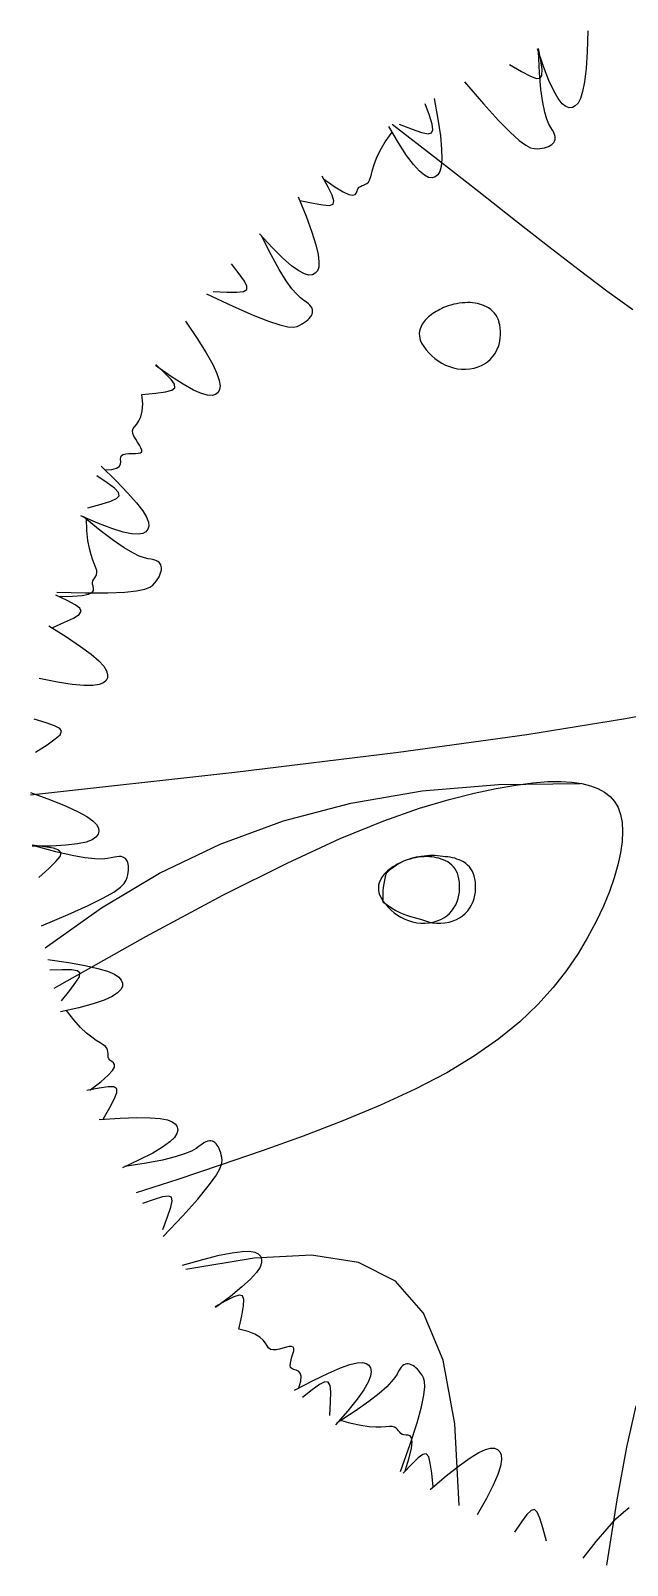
# Model space of a CAD drawing. Header units: millimetres. Extents: x 21129 to 2803301, y -510327 to 166837.
# Drawn here: x 280632 to 281522, y -105159 to -102870 of the extents above; entities that cross this region are included whole.
import ezdxf

# ---------------------------------------------------------------- set-up
doc = ezdxf.new("R2010")
doc.units = ezdxf.units.MM
doc.layers.add('....13_TNT_F_TREE', color=76, linetype='Continuous', transparency=0.5)

# ---------------------------------------------------------------- blocks, each defined once
blk = doc.blocks.new('mb-cay15')
for p, q in [((-177.4, 556.2), (-178, 540.6)), ((-210.5, 529.5), (-215, 542.7)), ((-212.6, 533.9), (-214.3, 543)), ((-213.5, 524.9), (-214.3, 540.7)), ((-178, 540.6), (-178.8, 528)), ((-235.8, 531), (-226.9, 525.9)), ((-211.6, 527.3), (-212.6, 533.9)), ((-211.7, 522.9), (-211.6, 527.3)), ((-206.5, 519.1), (-210.5, 529.5)), ((-178.8, 528), (-180, 518.2)), ((-269.3, 518), (-255.2, 501.7)), ((-226.9, 525.9), (-220.3, 522.4)), ((-220.3, 522.4), (-215.8, 520.6)), ((-215.8, 520.6), (-213, 520.8)), ((-212.4, 512.3), (-213.5, 524.9)), ((-213, 520.8), (-211.7, 522.9)), ((-202.9, 511.3), (-206.5, 519.1)), ((-180, 518.2), (-181.4, 510.9)), ((-291.9, 505.7), (-289.2, 490.2)), ((-211.1, 502.7), (-212.4, 512.3)), ((-199.6, 505.6), (-202.9, 511.3)), ((-196.6, 501.8), (-199.6, 505.6)), ((-183, 505.6), (-184.8, 502.1)), ((-181.4, 510.9), (-183, 505.6)), ((-295.6, 493), (-298.7, 501.7)), ((-293.6, 486.6), (-295.6, 493)), ((-255.2, 501.7), (-244, 489.4)), ((-209.6, 495.5), (-211.1, 502.7)), ((-208, 490.3), (-209.6, 495.5)), ((-193.8, 499.7), (-196.6, 501.8)), ((-191.3, 498.8), (-193.8, 499.7)), ((-189, 499), (-191.3, 498.8)), ((-186.8, 500.1), (-189, 499)), ((-184.8, 502.1), (-186.8, 500.1)), ((-328.5, 473.3), (-323.4, 480.6)), ((-318.7, 472.7), (-325.8, 484.7)), ((-289.2, 459.9), (-323.2, 486.4)), ((-318, 486.5), (-308.5, 482.8)), ((-308.5, 482.8), (-301.4, 480.4)), ((-293.9, 480), (-292.9, 482.3)), ((-292.9, 482.3), (-293.6, 486.6)), ((-289.2, 490.2), (-287.4, 477.8)), ((-244, 489.4), (-235.3, 480.5)), ((-206.5, 486.6), (-208, 490.3)), ((-205, 484), (-206.5, 486.6)), ((-203.8, 482.1), (-205, 484)), ((-202.9, 480.4), (-203.8, 482.1)), ((-332.3, 466.8), (-328.5, 473.3)), ((-312.6, 463.3), (-318.7, 472.7)), ((-301.4, 480.4), (-296.6, 479.4)), ((-296.6, 479.4), (-293.9, 480)), ((-287.4, 477.8), (-286.5, 468)), ((-235.3, 480.5), (-228.7, 474.5)), ((-228.7, 474.5), (-223.8, 470.8)), ((-223.8, 470.8), (-220.2, 468.9)), ((-209.7, 469), (-208.2, 469.5)), ((-208.2, 469.5), (-206.8, 470)), ((-206.8, 470), (-205.5, 470.7)), ((-205.5, 470.7), (-204.4, 471.4)), ((-204.4, 471.4), (-203.5, 472.1)), ((-203.5, 472.1), (-202.8, 473)), ((-202.3, 478.8), (-202.9, 480.4)), ((-202.8, 473), (-202.2, 473.9)), ((-201.9, 477.4), (-202.3, 478.8)), ((-202.2, 473.9), (-201.9, 475)), ((-201.8, 476.1), (-201.9, 477.4)), ((-201.9, 475), (-201.8, 476.1)), ((-336.8, 456.6), (-335, 461.3)), ((-335, 461.3), (-332.3, 466.8)), ((-307.4, 456.4), (-312.6, 463.3)), ((-258.7, 436), (-289.2, 459.9)), ((-286.3, 460.5), (-286.8, 455)), ((-286.5, 468), (-286.3, 460.5)), ((-220.2, 468.9), (-217.4, 468.3)), ((-217.4, 468.3), (-215.3, 468.2)), ((-215.3, 468.2), (-213.3, 468.4)), ((-213.3, 468.4), (-211.4, 468.7)), ((-211.4, 468.7), (-209.7, 469)), ((-371.1, 439.6), (-375.6, 447.7)), ((-340.1, 444.8), (-339.4, 446.8)), ((-339.4, 446.8), (-338.8, 449.4)), ((-338.8, 449.4), (-338, 452.6)), ((-338, 452.6), (-336.8, 456.6)), ((-303, 451.5), (-307.4, 456.4)), ((-299.3, 448.5), (-303, 451.5)), ((-296.2, 446.9), (-299.3, 448.5)), ((-293.6, 446.6), (-296.2, 446.9)), ((-291.3, 447.3), (-293.6, 446.6)), ((-289.4, 448.8), (-291.3, 447.3)), ((-287.9, 451.2), (-289.4, 448.8)), ((-286.8, 455), (-287.9, 451.2)), ((-374.6, 445.9), (-366.1, 439.9)), ((-368.1, 433.6), (-371.1, 439.6)), ((-366.1, 439.9), (-359.9, 436.1)), ((-359.9, 436.1), (-355.5, 434.1)), ((-350.8, 434.1), (-349.9, 435.4)), ((-349.9, 435.4), (-349.3, 436.9)), ((-349.3, 436.9), (-348.8, 438.4)), ((-348.8, 438.4), (-348, 439.5)), ((-348, 439.5), (-347, 440.2)), ((-347, 440.2), (-345.8, 440.8)), ((-345.8, 440.8), (-344.6, 441.2)), ((-344.6, 441.2), (-343.3, 441.8)), ((-343.3, 441.8), (-342.1, 442.4)), ((-342.1, 442.4), (-341, 443.4)), ((-341, 443.4), (-340.1, 444.8)), ((-231.3, 414.4), (-258.7, 436)), ((-393.3, 432.4), (-387.5, 417.9)), ((-392.2, 429.7), (-382.3, 427.6)), ((-382.3, 427.6), (-374.9, 426.3)), ((-374.9, 426.3), (-370, 426)), ((-370, 426), (-367.4, 427)), ((-366.8, 429.5), (-368.1, 433.6)), ((-367.4, 427), (-366.8, 429.5)), ((-355.5, 434.1), (-352.6, 433.6)), ((-352.6, 433.6), (-350.8, 434.1)), ((-387.5, 417.9), (-383.2, 406.1)), ((-206.5, 395), (-231.3, 414.4)), ((-412.8, 394.6), (-422.2, 404.8)), ((-413.6, 389.1), (-420.7, 403.3)), ((-383.2, 406.1), (-380.3, 396.7)), ((-407.5, 378.1), (-413.6, 389.1)), ((-404.9, 386.7), (-412.8, 394.6)), ((-380.3, 396.7), (-378.5, 389.4)), ((-378.5, 389.4), (-377.9, 383.9)), ((-184, 377.7), (-206.5, 395)), ((-437.4, 375.1), (-443, 382.4)), ((-402.3, 369.8), (-407.5, 378.1)), ((-398.3, 381), (-404.9, 386.7)), ((-393, 377.1), (-398.3, 381)), ((-378.1, 380), (-379.1, 377.3)), ((-377.9, 383.9), (-378.1, 380)), ((-163.3, 362.1), (-184, 377.7)), ((-433.5, 369.6), (-437.4, 375.1)), ((-431.6, 365.7), (-433.5, 369.6)), ((-398, 363.9), (-402.3, 369.8)), ((-388.7, 374.9), (-393, 377.1)), ((-385.4, 374.1), (-388.7, 374.9)), ((-382.7, 374.3), (-385.4, 374.1)), ((-380.7, 375.5), (-382.7, 374.3)), ((-379.1, 377.3), (-380.7, 375.5)), ((-461.7, 360.1), (-442.2, 350.9)), ((-456.7, 361.9), (-446.5, 361.4)), ((-446.5, 361.4), (-439, 361.3)), ((-439, 361.3), (-434.2, 361.8)), ((-434.2, 361.8), (-431.7, 363.2)), ((-431.7, 363.2), (-431.6, 365.7)), ((-394.5, 359.8), (-398, 363.9)), ((-391.6, 357), (-394.5, 359.8)), ((-389.2, 355.2), (-391.6, 357)), ((-387.3, 353.9), (-389.2, 355.2)), ((-143.9, 348.2), (-163.3, 362.1)), ((-442.2, 350.9), (-427, 344.2)), ((-427, 344.2), (-415.5, 339.7)), ((-385.8, 352.7), (-387.3, 353.9)), ((-384.6, 351.6), (-385.8, 352.7)), ((-383.7, 350.4), (-384.6, 351.6)), ((-384.2, 342.8), (-383.5, 343.9)), ((-383, 349.3), (-383.7, 350.4)), ((-383.5, 343.9), (-383, 345)), ((-382.7, 348.2), (-383, 349.3)), ((-383, 345), (-382.7, 346.1)), ((-382.6, 347.1), (-382.7, 348.2)), ((-382.7, 346.1), (-382.6, 347.1)), ((-477.4, 339.7), (-468.6, 326.7)), ((-415.5, 339.7), (-407, 336.9)), ((-407, 336.9), (-401, 335.5)), ((-401, 335.5), (-396.9, 335.3)), ((-396.9, 335.3), (-394.2, 335.8)), ((-394.2, 335.8), (-392.2, 336.6)), ((-392.2, 336.6), (-390.4, 337.6)), ((-390.4, 337.6), (-388.8, 338.6)), ((-388.8, 338.6), (-387.4, 339.6)), ((-387.4, 339.6), (-386.2, 340.7)), ((-386.2, 340.7), (-385.1, 341.7)), ((-385.1, 341.7), (-384.2, 342.8)), ((-468.6, 326.7), (-462, 316)), ((-462, 316), (-457.1, 307.4)), ((-488.5, 298.6), (-499.8, 306.7)), ((-492.7, 300.9), (-499.5, 307.3)), ((-488, 296.1), (-492.7, 300.9)), ((-479.1, 292.6), (-488.5, 298.6)), ((-457.1, 307.4), (-453.9, 300.7)), ((-453.9, 300.7), (-452.2, 295.5)), ((-509.8, 285), (-499.6, 286)), ((-499.6, 286), (-492.2, 287.1)), ((-492.2, 287.1), (-487.5, 288.3)), ((-485.5, 292.6), (-488, 296.1)), ((-487.5, 288.3), (-485.3, 290.1)), ((-485.3, 290.1), (-485.5, 292.6)), ((-471.5, 288.3), (-479.1, 292.6)), ((-465.5, 285.7), (-471.5, 288.3)), ((-453.1, 286.6), (-454.9, 285.1)), ((-452, 288.7), (-453.1, 286.6)), ((-452.2, 295.5), (-451.6, 291.6)), ((-451.6, 291.6), (-452, 288.7)), ((-509.2, 278), (-509.8, 285)), ((-509.6, 272.5), (-509.2, 278)), ((-460.9, 284.4), (-465.5, 285.7)), ((-457.4, 284.3), (-460.9, 284.4)), ((-454.9, 285.1), (-457.4, 284.3)), ((-513.6, 263), (-512.1, 265.3)), ((-512.1, 265.3), (-510.6, 268.4)), ((-510.6, 268.4), (-509.6, 272.5)), ((-516.8, 257.9), (-516.3, 259.6)), ((-516.6, 256), (-516.8, 257.9)), ((-515.8, 253.9), (-516.6, 256)), ((-516.3, 259.6), (-515.1, 261.2)), ((-514.5, 251.6), (-515.8, 253.9)), ((-515.1, 261.2), (-513.6, 263)), ((-525.1, 239.6), (-523.8, 240.4)), ((-523.8, 240.4), (-521.9, 240.8)), ((-521.9, 240.8), (-519.6, 241)), ((-519.6, 241), (-517.2, 241)), ((-517.2, 241), (-514.7, 241)), ((-514.7, 241), (-512.6, 241.2)), ((-513.1, 249.4), (-514.5, 251.6)), ((-511.7, 247.2), (-513.1, 249.4)), ((-512.6, 241.2), (-511, 241.6)), ((-510.6, 245.3), (-511.7, 247.2)), ((-511, 241.6), (-510, 242.4)), ((-509.9, 243.6), (-510.6, 245.3)), ((-510, 242.4), (-509.9, 243.6)), ((-540.3, 231.5), (-529, 220.6)), ((-537.6, 228.9), (-532.4, 229.2)), ((-532.4, 229.2), (-528.9, 230.1)), ((-528.9, 230.1), (-526.9, 231.4)), ((-526.9, 231.4), (-525.9, 233.1)), ((-525.9, 233.1), (-525.6, 234.9)), ((-525.7, 236.7), (-525.6, 238.3)), ((-525.6, 234.9), (-525.7, 236.7)), ((-525.6, 238.3), (-525.1, 239.6)), ((-535.8, 219.1), (-543.5, 224.3)), ((-530.4, 215.1), (-535.8, 219.1)), ((-529, 220.6), (-520.3, 211.5)), ((-533.1, 205.4), (-528.7, 207.4)), ((-527.4, 212), (-530.4, 215.1)), ((-528.7, 207.4), (-526.8, 209.5)), ((-526.8, 209.5), (-527.4, 212)), ((-520.3, 211.5), (-513.8, 204.2)), ((-542.6, 189), (-555.4, 194.5)), ((-550.1, 200.6), (-540.3, 203.3)), ((-540.3, 203.3), (-533.1, 205.4)), ((-513.8, 204.2), (-509.2, 198.2)), ((-509.2, 198.2), (-506.4, 193.5)), ((-541.1, 183.7), (-553.4, 193.7)), ((-550.9, 183.7), (-551.1, 192.7)), ((-550.1, 176.3), (-550.9, 183.7)), ((-532.2, 185), (-542.6, 189)), ((-531.1, 176.1), (-541.1, 183.7)), ((-523.9, 182.5), (-532.2, 185)), ((-505.5, 184.6), (-506.9, 182.7)), ((-506.4, 193.5), (-505, 189.8)), ((-504.8, 186.9), (-505.5, 184.6)), ((-505, 189.8), (-504.8, 186.9)), ((-549, 170.3), (-550.1, 176.3)), ((-523, 170.7), (-531.1, 176.1)), ((-517.5, 181.1), (-523.9, 182.5)), ((-512.7, 180.8), (-517.5, 181.1)), ((-509.2, 181.4), (-512.7, 180.8)), ((-506.9, 182.7), (-509.2, 181.4)), ((-547.7, 165.4), (-549, 170.3)), ((-546.4, 161.5), (-547.7, 165.4)), ((-545.1, 158.4), (-546.4, 161.5)), ((-516.7, 167), (-523, 170.7)), ((-511.8, 164.6), (-516.7, 167)), ((-508, 163.3), (-511.8, 164.6)), ((-505.1, 162.6), (-508, 163.3)), ((-502.9, 162.2), (-505.1, 162.6)), ((-501, 161.8), (-502.9, 162.2)), ((-499.4, 161.2), (-501, 161.8)), ((-498.1, 160.5), (-499.4, 161.2)), ((-497.1, 159.8), (-498.1, 160.5)), ((-544.1, 155.9), (-545.1, 158.4)), ((-545, 148.4), (-544.3, 149.6)), ((-544.3, 149.6), (-543.7, 150.8)), ((-543.5, 153.9), (-544.1, 155.9)), ((-543.7, 150.8), (-543.4, 152.3)), ((-543.4, 152.3), (-543.5, 153.9)), ((-498, 147.6), (-497.1, 149.1)), ((-496.3, 158.9), (-497.1, 159.8)), ((-497.1, 149.1), (-496.4, 150.6)), ((-496.4, 150.6), (-495.9, 152)), ((-495.8, 158), (-496.3, 158.9)), ((-495.9, 152), (-495.5, 153.3)), ((-495.4, 156.9), (-495.8, 158)), ((-495.5, 153.3), (-495.3, 154.6)), ((-495.3, 155.8), (-495.4, 156.9)), ((-495.3, 154.6), (-495.3, 155.8)), ((-573.3, 137.6), (-551.8, 137.2)), ((-549.7, 136.2), (-547, 137.5)), ((-547, 137.5), (-545.9, 139)), ((-546.8, 144.9), (-546.4, 146.1)), ((-546.8, 143.6), (-546.8, 144.9)), ((-546.3, 142.1), (-546.8, 143.6)), ((-546.4, 146.1), (-545.8, 147.3)), ((-545.9, 140.5), (-546.3, 142.1)), ((-545.9, 139), (-545.9, 140.5)), ((-545.8, 147.3), (-545, 148.4)), ((-535.2, 137.2), (-522.7, 137.7)), ((-522.7, 137.7), (-513.9, 138.7)), ((-513.9, 138.7), (-507.8, 139.9)), ((-507.8, 139.9), (-504, 141.3)), ((-504, 141.3), (-501.7, 142.9)), ((-501.7, 142.9), (-500.2, 144.5)), ((-500.2, 144.5), (-499, 146.1)), ((-499, 146.1), (-498, 147.6)), ((-565.5, 131.5), (-573.9, 135.4)), ((-572.1, 134.5), (-561.7, 134.6)), ((-559.6, 128.3), (-565.5, 131.5)), ((-561.7, 134.6), (-554.4, 135.2)), ((-556.1, 125.8), (-559.6, 128.3)), ((-554.4, 135.2), (-549.7, 136.2)), ((-551.8, 137.2), (-535.2, 137.2)), ((-576.8, 111), (-567.5, 115.2)), ((-567.5, 115.2), (-560.8, 118.4)), ((-560.8, 118.4), (-556.7, 121.1)), ((-556.7, 121.1), (-555.1, 123.4)), ((-555.1, 123.4), (-556.1, 125.8)), ((-579.3, 112.6), (-566, 104.3)), ((-566, 104.3), (-555.6, 97.2)), ((-555.6, 97.2), (-547.7, 91.4)), ((-547.7, 91.4), (-542, 86.5)), ((-542, 86.5), (-538.3, 82.5)), ((-538.3, 82.5), (-536.2, 79.1)), ((-572.8, 70.5), (-586.4, 73.3)), ((-561.8, 68.8), (-572.8, 70.5)), ((-553.1, 68), (-561.8, 68.8)), ((-541.8, 68.8), (-546.5, 68.1)), ((-538.5, 70.1), (-541.8, 68.8)), ((-536.6, 71.8), (-538.5, 70.1)), ((-535.6, 73.9), (-536.6, 71.8)), ((-536.2, 79.1), (-535.4, 76.3)), ((-535.4, 76.3), (-535.6, 73.9)), ((-546.5, 68.1), (-553.1, 68)), ((-94.7, 53.8), (-149.5, 43.2)), ((-581.2, 40.3), (-590.1, 42.9)), ((-574.9, 38.1), (-581.2, 40.3)), ((-571, 36.1), (-574.9, 38.1)), ((-569.7, 34), (-571, 36.1)), ((-149.5, 43.2), (-222.9, 31.4)), ((-589.1, 18.3), (-580.6, 23.9)), ((-580.6, 23.9), (-574.5, 28.2)), ((-574.5, 28.2), (-570.8, 31.4)), ((-570.8, 31.4), (-569.7, 34)), ((-222.9, 31.4), (-318.6, 18.1)), ((-318.6, 18.1), (-440.7, 3.2)), ((-440.7, 3.2), (-592.8, -13.7)), ((-354.1, -19.6), (-300.9, -10.5)), ((-300.9, -10.5), (-244.1, -5.6)), ((-262.1, -12.2), (-245.7, -8.7)), ((-245.7, -8.7), (-231.2, -6.2)), ((-244.1, -5.6), (-183.3, -4.9)), ((-231.2, -6.2), (-218.5, -4.5)), ((-218.5, -4.5), (-207.4, -3.6)), ((-207.4, -3.6), (-197.7, -3.5)), ((-197.7, -3.5), (-189.3, -4)), ((-189.3, -4), (-182, -5.1)), ((-182, -5.1), (-175.6, -6.7)), ((-175.6, -6.7), (-170, -8.8)), ((-170, -8.8), (-165.1, -11.5)), ((-592.8, -11.8), (-578.1, -17.2)), ((-578.1, -17.2), (-566.4, -21.9)), ((-566.4, -21.9), (-557.4, -26)), ((-404.2, -32.8), (-354.1, -19.6)), ((-302.9, -23.3), (-280.8, -16.8)), ((-280.8, -16.8), (-262.1, -12.2)), ((-165.1, -11.5), (-160.9, -14.6)), ((-160.9, -14.6), (-157.6, -18.5)), ((-157.6, -18.5), (-154.9, -22.9)), ((-557.4, -26), (-550.9, -29.6)), ((-550.9, -29.6), (-546.4, -32.8)), ((-546.4, -32.8), (-543.6, -35.6)), ((-451.6, -50.3), (-404.2, -32.8)), ((-362, -46.1), (-329.5, -32.8)), ((-329.5, -32.8), (-302.9, -23.3)), ((-154.9, -22.9), (-153.1, -28.1)), ((-153.1, -28.1), (-151.9, -34)), ((-151.9, -34), (-151.6, -40.7)), ((-544.1, -44.9), (-546.9, -46.9)), ((-542.5, -42.8), (-544.1, -44.9)), ((-543.6, -35.6), (-542.3, -38.2)), ((-542, -40.5), (-542.5, -42.8)), ((-542.3, -38.2), (-542, -40.5)), ((-151.6, -40.7), (-151.9, -48.2)), ((-582.4, -52.2), (-591.6, -51)), ((-577.6, -51.6), (-591.6, -51.7)), ((-574.1, -55.9), (-589.4, -51.7)), ((-575.8, -53.3), (-582.4, -52.2)), ((-566.5, -51), (-577.6, -51.6)), ((-571.7, -54.7), (-575.8, -53.3)), ((-561.9, -58.7), (-574.1, -55.9)), ((-570.1, -56.6), (-571.7, -54.7)), ((-570.8, -59.3), (-570.1, -56.6)), ((-557.9, -50), (-566.5, -51)), ((-551.5, -48.6), (-557.9, -50)), ((-546.9, -46.9), (-551.5, -48.6)), ((-496.7, -71.8), (-451.6, -50.3)), ((-401.6, -64.3), (-362, -46.1)), ((-153.1, -56.6), (-155, -65.6)), ((-151.9, -48.2), (-153.1, -56.6)), ((-586.8, -75.1), (-579.2, -68.3)), ((-579.2, -68.3), (-573.9, -63.1)), ((-573.9, -63.1), (-570.8, -59.3)), ((-552.3, -60.4), (-561.9, -58.7)), ((-545, -61.2), (-552.3, -60.4)), ((-539.5, -61.3), (-545, -61.2)), ((-535.6, -61), (-539.5, -61.3)), ((-532.7, -60.4), (-535.6, -61)), ((-530.4, -59.9), (-532.7, -60.4)), ((-528.5, -59.6), (-530.4, -59.9)), ((-526.8, -59.4), (-528.5, -59.6)), ((-525.4, -59.5), (-526.8, -59.4)), ((-524.1, -59.8), (-525.4, -59.5)), ((-523.1, -60.3), (-524.1, -59.8)), ((-522.2, -60.9), (-523.1, -60.3)), ((-521.5, -61.7), (-522.2, -60.9)), ((-520.9, -62.7), (-521.5, -61.7)), ((-520.4, -63.8), (-520.9, -62.7)), ((-520.1, -65), (-520.4, -63.8)), ((-519.9, -66.4), (-520.1, -65)), ((-519.8, -67.9), (-519.9, -66.4)), ((-519.9, -69.5), (-519.8, -67.9)), ((-449.5, -88.3), (-401.6, -64.3)), ((-155, -65.6), (-157.8, -75.3)), ((-540, -97.6), (-496.7, -71.8)), ((-525.9, -82.3), (-523, -79.5)), ((-523, -79.5), (-521.5, -77.1)), ((-521.5, -77.1), (-520.8, -75)), ((-520.8, -75), (-520.3, -73.1)), ((-520.3, -73.1), (-520, -71.3)), ((-520, -71.3), (-519.9, -69.5)), ((-157.8, -75.3), (-161.4, -85.6)), ((-549.8, -95.9), (-538.6, -90.3)), ((-538.6, -90.3), (-530.9, -85.9)), ((-530.9, -85.9), (-525.9, -82.3)), ((-507, -119), (-449.5, -88.3)), ((-161.4, -85.6), (-165.9, -96.5)), ((-584.8, -111), (-564.9, -102.7)), ((-581.9, -127.5), (-540, -97.6)), ((-564.9, -102.7), (-549.8, -95.9)), ((-165.9, -96.5), (-171.3, -107.9)), ((-171.3, -107.9), (-177.6, -119.7)), ((-575.2, -157.5), (-507, -119)), ((-177.6, -119.7), (-184.8, -131.8)), ((-580.1, -136.3), (-564.6, -138.5)), ((-184.8, -131.8), (-193.3, -144.3)), ((-569.2, -143.8), (-578.4, -144.1)), ((-562.4, -143.8), (-569.2, -143.8)), ((-564.6, -138.5), (-552.2, -140.7)), ((-558.2, -144.6), (-562.4, -143.8)), ((-556.2, -146.2), (-558.2, -144.6)), ((-556.5, -149), (-556.2, -146.2)), ((-552.2, -140.7), (-542.6, -142.9)), ((-542.6, -142.9), (-535.4, -145)), ((-535.4, -145), (-530.4, -147.2)), ((-530.4, -147.2), (-527.1, -149.4)), ((-193.3, -144.3), (-203.2, -157)), ((-569.9, -167.1), (-563.5, -159.2)), ((-563.5, -159.2), (-559, -153.2)), ((-559, -153.2), (-556.5, -149)), ((-525.5, -158.6), (-528, -161.1)), ((-527.1, -149.4), (-525.2, -151.6)), ((-524.4, -156.2), (-525.5, -158.6)), ((-525.2, -151.6), (-524.4, -153.8)), ((-524.4, -153.8), (-524.4, -156.2)), ((-203.2, -157), (-214.7, -169.8)), ((-546.2, -169.2), (-557, -172.1)), ((-538, -166.4), (-546.2, -169.2)), ((-532, -163.7), (-538, -166.4)), ((-528, -161.1), (-532, -163.7)), ((-214.7, -169.8), (-228.2, -182.6)), ((-557, -172.1), (-570.6, -175.1)), ((-560.6, -181.2), (-566, -174.1)), ((-555.6, -186.8), (-560.6, -181.2)), ((-228.2, -182.6), (-243.8, -195.4)), ((-551.2, -191), (-555.6, -186.8)), ((-547.2, -194.2), (-551.2, -191)), ((-543.9, -196.6), (-547.2, -194.2)), ((-541, -198.4), (-543.9, -196.6)), ((-538.8, -199.7), (-541, -198.4)), ((-537.1, -201), (-538.8, -199.7)), ((-536, -202.3), (-537.1, -201)), ((-535.4, -203.6), (-536, -202.3)), ((-535.2, -205), (-535.4, -203.6)), ((-535.1, -206.4), (-535.2, -205)), ((-243.8, -195.4), (-261.9, -208.1)), ((-535, -207.7), (-535.1, -206.4)), ((-534.9, -209), (-535, -207.7)), ((-534.5, -210.2), (-534.9, -209)), ((-533.7, -211.2), (-534.5, -210.2)), ((-532.4, -212.2), (-533.7, -211.2)), ((-531.1, -213.2), (-532.4, -212.2)), ((-531.7, -218.9), (-530.3, -216.4)), ((-530.3, -214.5), (-531.1, -213.2)), ((-530.3, -216.4), (-530.3, -214.5)), ((-261.9, -208.1), (-282.6, -220.6)), ((-548.8, -233.5), (-540.5, -227.3)), ((-540.5, -227.3), (-534.9, -222.5)), ((-534.9, -222.5), (-531.7, -218.9)), ((-282.6, -220.6), (-306.1, -232.9)), ((-541.7, -232.1), (-550.8, -233.8)), ((-535.1, -231.1), (-541.7, -232.1)), ((-530.8, -231.2), (-535.1, -231.1)), ((-533.7, -246.4), (-530.2, -239.9)), ((-528.6, -232.5), (-530.8, -231.2)), ((-530.2, -239.9), (-528.5, -235.3)), ((-528.5, -235.3), (-528.6, -232.5)), ((-306.1, -232.9), (-332.1, -244.8)), ((-538.8, -255.3), (-533.7, -246.4)), ((-332.1, -244.8), (-360.1, -256.5)), ((-541.8, -255.5), (-526.1, -254.4)), ((-526.1, -254.4), (-513.6, -254)), ((-513.6, -254), (-503.7, -254.1)), ((-503.7, -254.1), (-496.3, -254.7)), ((-496.3, -254.7), (-490.9, -255.7)), ((-490.9, -255.7), (-487.2, -257.2)), ((-487.2, -257.2), (-484.9, -259)), ((-484.9, -259), (-483.7, -261)), ((-483.7, -261), (-483.2, -263.3)), ((-360.1, -256.5), (-389.6, -267.8)), ((-489.1, -272.2), (-494.4, -276.1)), ((-485.6, -268.9), (-489.1, -272.2)), ((-483.8, -265.9), (-485.6, -268.9)), ((-483.2, -263.3), (-483.8, -265.9)), ((-465.3, -274), (-467.1, -275.4)), ((-463.7, -272.9), (-465.3, -274)), ((-462.2, -272.1), (-463.7, -272.9)), ((-460.8, -271.6), (-462.2, -272.1)), ((-459.6, -271.4), (-460.8, -271.6)), ((-458.4, -271.4), (-459.6, -271.4)), ((-457.3, -271.6), (-458.4, -271.4)), ((-456.3, -272), (-457.3, -271.6)), ((-455.4, -272.7), (-456.3, -272)), ((-454.5, -273.5), (-455.4, -272.7)), ((-453.7, -274.5), (-454.5, -273.5)), ((-453, -275.7), (-453.7, -274.5)), ((-389.6, -267.8), (-420.2, -278.9)), ((-511.8, -285.6), (-524.4, -291.4)), ((-501.8, -280.6), (-511.8, -285.6)), ((-494.5, -285.7), (-506.8, -288.1)), ((-494.4, -276.1), (-501.8, -280.6)), ((-485, -283.4), (-494.5, -285.7)), ((-478, -281.1), (-485, -283.4)), ((-473, -279), (-478, -281.1)), ((-469.5, -277.1), (-473, -279)), ((-467.1, -275.4), (-469.5, -277.1)), ((-452.3, -277), (-453, -275.7)), ((-451.7, -278.5), (-452.3, -277)), ((-451.1, -280.2), (-451.7, -278.5)), ((-420.2, -278.9), (-451.5, -289.6)), ((-450.7, -282), (-451.1, -280.2)), ((-450.3, -283.9), (-450.7, -282)), ((-450.1, -286.1), (-450.3, -283.9)), ((-506.8, -288.1), (-522.5, -290.6)), ((-451.5, -289.6), (-483, -300.1)), ((-455.1, -298), (-452, -292.7)), ((-452, -292.7), (-450.5, -288.9)), ((-450.5, -288.9), (-450.1, -286.1)), ((-483, -300.1), (-514.2, -310.2)), ((-468.3, -314.8), (-460.4, -305.2)), ((-460.4, -305.2), (-455.1, -298)), ((-500.8, -315.1), (-509.5, -318.2)), ((-494.4, -313.1), (-500.8, -315.1)), ((-490.1, -312.5), (-494.4, -313.1)), ((-487.8, -313.4), (-490.1, -312.5)), ((-488.2, -320.9), (-487.2, -316.1)), ((-487.2, -316.1), (-487.8, -313.4)), ((-479.4, -327.2), (-468.3, -314.8)), ((-494.3, -337.5), (-490.7, -328)), ((-494.1, -342.8), (-479.4, -327.2)), ((-490.7, -328), (-488.2, -320.9)), ((-442.6, -354.8), (-435.2, -353.8)), ((-435.2, -353.8), (-429.7, -353.7)), ((-429.7, -353.7), (-425.8, -354.4)), ((-425.8, -354.4), (-423.2, -355.6)), ((-479.5, -364), (-464.5, -359.8)), ((-426.1, -358.9), (-477.1, -367.3)), ((-464.5, -359.8), (-452.2, -356.7)), ((-452.2, -356.7), (-442.6, -354.8)), ((-383.4, -356.7), (-426.1, -358.9)), ((-421.8, -365.5), (-424.5, -369.5)), ((-423.2, -355.6), (-421.5, -357.4)), ((-420.6, -362.2), (-421.8, -365.5)), ((-421.5, -357.4), (-420.6, -359.6)), ((-420.6, -359.6), (-420.6, -362.2)), ((-348.4, -362), (-383.4, -356.7)), ((-320.8, -376), (-348.4, -362)), ((-428.9, -374.4), (-435.3, -380.3)), ((-424.5, -369.5), (-428.9, -374.4)), ((-299.9, -399.9), (-320.8, -376)), ((-443.9, -387.3), (-455.1, -395.6)), ((-441.4, -387.7), (-447.4, -390.6)), ((-435.3, -380.3), (-443.9, -387.3)), ((-437.3, -386.4), (-441.4, -387.7)), ((-434.8, -386.9), (-437.3, -386.4)), ((-433.8, -389.6), (-434.8, -386.9)), ((-447.4, -390.6), (-455.5, -395.1)), ((-435.4, -401.8), (-434.1, -394.4)), ((-434.1, -394.4), (-433.8, -389.6)), ((-285.4, -434.9), (-299.9, -399.9)), ((-437.5, -411.8), (-435.4, -401.8)), ((-430.7, -413.4), (-437.5, -411.8)), ((-425.6, -415.4), (-430.7, -413.4)), ((-422, -417.7), (-425.6, -415.4)), ((-419.5, -420), (-422, -417.7)), ((-417.8, -422.2), (-419.5, -420)), ((-416.5, -424.2), (-417.8, -422.2)), ((-415.4, -425.8), (-416.5, -424.2)), ((-414, -426.9), (-415.4, -425.8)), ((-412.1, -427.2), (-414, -426.9)), ((-409.8, -427.1), (-412.1, -427.2)), ((-407.3, -426.6), (-409.8, -427.1)), ((-404.7, -425.9), (-407.3, -426.6)), ((-402.2, -425.3), (-404.7, -425.9)), ((-400, -424.8), (-402.2, -425.3)), ((-398.3, -424.7), (-400, -424.8)), ((-399.2, -437), (-398.7, -434.7)), ((-398.7, -434.7), (-398, -432.4)), ((-397.1, -425.2), (-398.3, -424.7)), ((-398, -432.4), (-397.3, -430.1)), ((-397.3, -430.1), (-396.7, -428)), ((-396.6, -426.3), (-397.1, -425.2)), ((-396.7, -428), (-396.6, -426.3)), ((-399.4, -438.9), (-399.2, -437)), ((-399, -440.3), (-399.4, -438.9)), ((-398, -441.2), (-399, -440.3)), ((-396.5, -441.8), (-398, -441.2)), ((-394.8, -442.3), (-396.5, -441.8)), ((-393.2, -443.2), (-394.8, -442.3)), ((-391.9, -444.6), (-393.2, -443.2)), ((-391.2, -446.9), (-391.9, -444.6)), ((-382.2, -450), (-370.9, -444.5)), ((-370.9, -444.5), (-361.9, -440.6)), ((-361.9, -440.6), (-354.8, -438.1)), ((-354.8, -438.1), (-349.5, -436.9)), ((-349.5, -436.9), (-345.5, -436.7)), ((-345.5, -436.7), (-342.7, -437.4)), ((-342.7, -437.4), (-340.7, -438.7)), ((-340.7, -438.7), (-339.4, -440.7)), ((-339.4, -440.7), (-338.9, -443.3)), ((-338.9, -443.3), (-339.4, -446.7)), ((-319.7, -445.2), (-321.3, -447.7)), ((-318.6, -443.1), (-319.7, -445.2)), ((-317.6, -441.5), (-318.6, -443.1)), ((-316.6, -440.1), (-317.6, -441.5)), ((-315.5, -439.1), (-316.6, -440.1)), ((-314.5, -438.4), (-315.5, -439.1)), ((-313.5, -437.9), (-314.5, -438.4)), ((-312.4, -437.7), (-313.5, -437.9)), ((-311.3, -437.7), (-312.4, -437.7)), ((-310.2, -437.9), (-311.3, -437.7)), ((-309.1, -438.3), (-310.2, -437.9)), ((-307.9, -438.9), (-309.1, -438.3)), ((-306.7, -439.7), (-307.9, -438.9)), ((-305.6, -440.6), (-306.7, -439.7)), ((-304.4, -441.7), (-305.6, -440.6)), ((-303.2, -443), (-304.4, -441.7)), ((-302.1, -444.5), (-303.2, -443)), ((-300.9, -446.1), (-302.1, -444.5)), ((-299.9, -448), (-300.9, -446.1)), ((-276.7, -482.3), (-285.4, -434.9)), ((-396.1, -457.3), (-382.2, -450)), ((-392.8, -455.6), (-391.4, -450.5)), ((-391.4, -450.5), (-391.2, -446.9)), ((-382.9, -456.9), (-390.2, -462.6)), ((-377.4, -453), (-382.9, -456.9)), ((-373.5, -451.1), (-377.4, -453)), ((-371, -451.3), (-373.5, -451.1)), ((-369.6, -453.7), (-371, -451.3)), ((-369.1, -458.6), (-369.6, -453.7)), ((-344.4, -456.9), (-349.4, -464)), ((-341.1, -451.2), (-344.4, -456.9)), ((-339.4, -446.7), (-341.1, -451.2)), ((-327.4, -454.8), (-332.9, -459.7)), ((-323.7, -450.9), (-327.4, -454.8)), ((-321.3, -447.7), (-323.7, -450.9)), ((-299.1, -450.7), (-299.9, -448)), ((-299.6, -460.9), (-298.9, -454.8)), ((-298.9, -454.8), (-299.1, -450.7)), ((-369.8, -476.2), (-369.2, -466)), ((-369.2, -466), (-369.1, -458.6)), ((-349.4, -464), (-356.4, -472.7)), ((-340.6, -465.7), (-350.9, -472.9)), ((-332.9, -459.7), (-340.6, -465.7)), ((-301.5, -469.6), (-299.6, -460.9)), ((-141.8, -468.8), (-148.6, -499.8)), ((-356.4, -472.7), (-365.6, -483.1)), ((-350.9, -472.9), (-364.2, -481.5)), ((-353.9, -482.1), (-362.5, -479.6)), ((-304.8, -481.6), (-301.5, -469.6)), ((-346.7, -483.7), (-353.9, -482.1)), ((-340.5, -484.6), (-346.7, -483.7)), ((-335.5, -484.9), (-340.5, -484.6)), ((-331.4, -484.8), (-335.5, -484.9)), ((-328, -484.5), (-331.4, -484.8)), ((-325.4, -484.3), (-328, -484.5)), ((-323.3, -484.4), (-325.4, -484.3)), ((-321.7, -484.8), (-323.3, -484.4)), ((-320.4, -485.5), (-321.7, -484.8)), ((-319.4, -486.5), (-320.4, -485.5)), ((-318.5, -487.5), (-319.4, -486.5)), ((-317.7, -488.6), (-318.5, -487.5)), ((-316.8, -489.5), (-317.7, -488.6)), ((-315.8, -490.2), (-316.8, -489.5)), ((-314.5, -490.6), (-315.8, -490.2)), ((-312.9, -490.7), (-314.5, -490.6)), ((-311.3, -490.7), (-312.9, -490.7)), ((-309.8, -491.3), (-311.3, -490.7)), ((-309.9, -497.4), (-304.8, -481.6)), ((-308.8, -492.8), (-309.8, -491.3)), ((-273.3, -543.2), (-276.7, -482.3)), ((-317, -517.8), (-309.9, -497.4)), ((-310.6, -507.6), (-308.9, -500.5)), ((-308.9, -500.5), (-308.4, -495.7)), ((-308.4, -495.7), (-308.8, -492.8)), ((-258.7, -503.8), (-253.7, -501.5)), ((-253.7, -501.5), (-249.9, -500.5)), ((-249.9, -500.5), (-247, -500.6)), ((-247, -500.6), (-244.8, -501.5)), ((-244.8, -501.5), (-243.1, -503.1)), ((-243.1, -503.1), (-242, -505.5)), ((-148.6, -499.8), (-155.8, -539)), ((-308.7, -512.3), (-315.1, -519)), ((-313.7, -517.5), (-310.6, -507.6)), ((-303.9, -507.6), (-308.7, -512.3)), ((-300.4, -505.1), (-303.9, -507.6)), ((-297.9, -504.8), (-300.4, -505.1)), ((-296.1, -507), (-297.9, -504.8)), ((-294.9, -511.7), (-296.1, -507)), ((-293.8, -519.1), (-294.9, -511.7)), ((-283, -521.1), (-273.1, -513.4)), ((-273.1, -513.4), (-265.1, -507.7)), ((-265.1, -507.7), (-258.7, -503.8)), ((-242.6, -513.8), (-244.6, -520)), ((-241.8, -509), (-242.6, -513.8)), ((-242, -505.5), (-241.8, -509)), ((-295.1, -531.2), (-283, -521.1)), ((-292.8, -529.3), (-293.8, -519.1)), ((-244.6, -520), (-248, -528)), ((-248, -528), (-253, -537.9)), ((-253, -537.9), (-259.9, -550.1)), ((-219.8, -546.9), (-222.9, -550)), ((-217.3, -546.3), (-219.8, -546.9)), ((-215.3, -548.2), (-217.3, -546.3)), ((-213.3, -552.7), (-215.3, -548.2)), ((-155.8, -539), (-163.6, -587.8)), ((-156.5, -553.2), (-151, -548.1)), ((-151, -548.1), (-146.6, -544.8)), ((-226.9, -555.3), (-232.1, -563)), ((-222.9, -550), (-226.9, -555.3)), ((-211.1, -559.8), (-213.3, -552.7)), ((-208.4, -569.7), (-211.1, -559.8)), ((-171.2, -570.1), (-163.1, -560.5)), ((-163.1, -560.5), (-156.5, -553.2)), ((-180.9, -582.4), (-171.2, -570.1))]:
    blk.add_line(p, q)
for centre, radius, start, end in [((-277.4, 321.9), 28.2, 126.8516, 146.6352), ((-267, 308), 45.5, 111.3129, 126.8516), ((-266.9, 307.7), 45.8, 90, 111.3129), ((-266.9, 321.7), 31.9, 64.3951, 90), ((-260.8, 334.4), 17.8, 15.9555, 64.3951), ((-289.7, 330), 13.4, 146.6352, 209.7613), ((-273.7, 330.7), 31.2, 339.9072, 15.9555), ((-266.8, 343.2), 39.9, 209.7613, 245.1202), ((-266.8, 328.2), 23.8, 288.4235, 339.9072), ((-269.7, 336.9), 33, 245.1202, 288.4235), ((-307.9, -91.1), 28.2, 126.8516, 146.6352), ((-289, -113.6), 56.9, 119.0017, 133.0083), ((-297.5, -105), 45.5, 111.3129, 126.8516), ((-295.7, -107.2), 48.2, 97.0368, 115.7053), ((-297.4, -105.3), 45.8, 90, 111.3129), ((-293.6, -100.2), 41.5, 78.693, 101.0831), ((-297.4, -91.4), 31.9, 64.3951, 90), ((-285.5, -91.4), 31.9, 64.3951, 90), ((-291.2, -78.6), 17.8, 15.9555, 64.3951), ((-279.4, -78.6), 17.8, 15.9555, 64.3951), ((-320.2, -83), 13.4, 146.6352, 209.7613), ((-267.2, -89.7), 63.2, 163.6971, 183.0739), ((-304.2, -82.3), 31.2, 339.9072, 15.9555), ((-292.3, -82.3), 31.2, 339.9072, 15.9555), ((-297.2, -69.9), 39.9, 209.7613, 245.1202), ((-290, -42.6), 64.6, 231.4129, 259.1482), ((-297.2, -84.8), 23.8, 288.4235, 339.9072), ((-285.4, -84.8), 23.8, 288.4235, 339.9072), ((-300.1, -76.1), 33, 245.1202, 288.4235), ((-288.3, -76.1), 33, 245.1202, 288.4235)]:
    blk.add_arc(centre, radius, start, end)

msp = doc.modelspace()

# ---------------------------------------------------------------- block references
at = {"layer": '....13_TNT_F_TREE', "xscale": 2, "yscale": 2, "zscale": 2}
msp.add_blockref('mb-cay15', (281817.6, -103982.9), dxfattribs=at)

doc.saveas('drawing.dxf')
